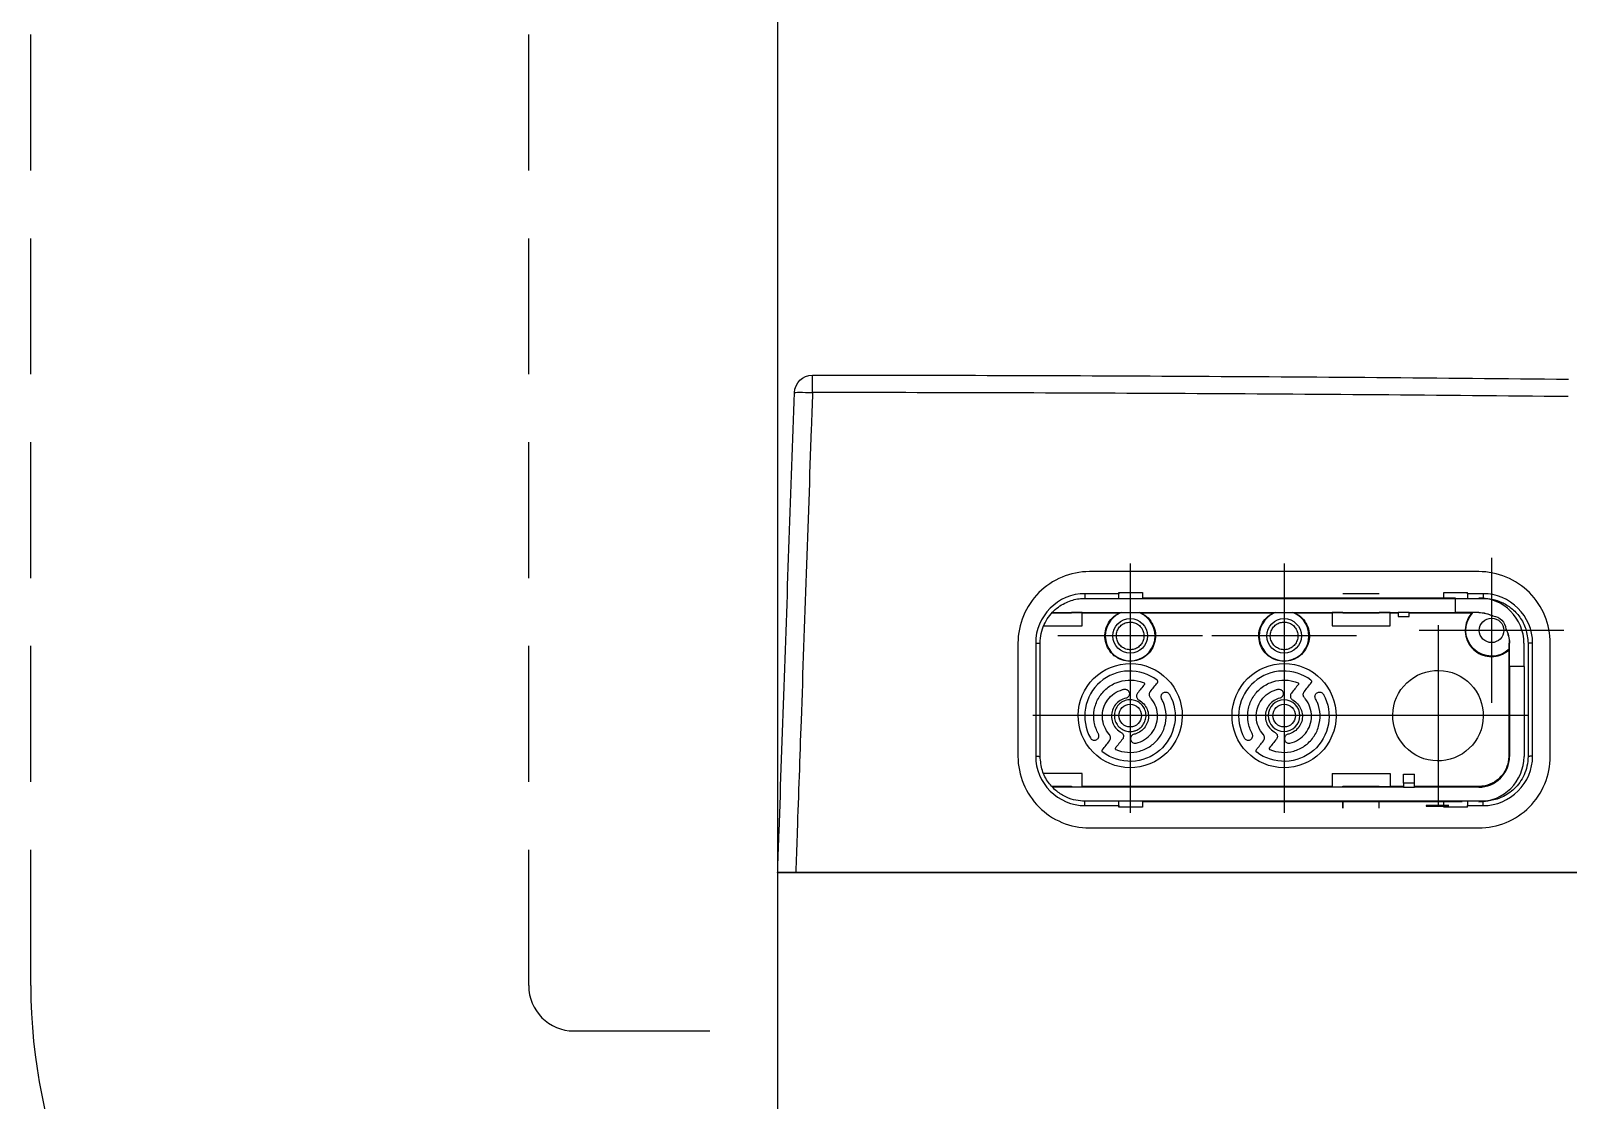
# Model space of a CAD drawing. Extents: x -37 to 6627, y -242 to 2286.
# Drawn here: x 77.1 to 246.9, y 286.7 to 404.7 of the extents above; entities that cross this region are included whole.
import ezdxf

# ---------------------------------------------------------------- set-up
doc = ezdxf.new("R2010")
doc.units = 0
doc.header["$LTSCALE"] = 20
doc.header["$MEASUREMENT"] = 0
doc.linetypes.add('HIDDEN', pattern=[0.375, 0.25, -0.125])
doc.layers.get('0').update_dxf_attribs({"linetype": 'CONTINUOUS'})
for name, color, linetype in [('1', 1, 'CONTINUOUS'), ('3', 3, 'CONTINUOUS'), ('6', 6, 'CONTINUOUS')]:
    doc.layers.add(name, color=color, linetype=linetype)

msp = doc.modelspace()

# ---------------------------------------------------------------- linework, layer by layer
at = {"color": 2, "ltscale": 10}
msp.add_line((159.62138, 351.80157), (159.62138, 112.11709), dxfattribs=at)
at = {"layer": '1', "color": 7, "linetype": 'Continuous'}
for p, q in [((238.47479, 346.52821), (238.47479, 330.52821)), ((198.56056, 345.91685), (198.56056, 329.91685)), ((198.56056, 345.91406), (198.56056, 329.91406)), ((215.56058, 345.91686), (215.56058, 329.91686)), ((215.56058, 345.91407), (215.56058, 329.91407)), ((197.31057, 342.064), (197.31057, 342.714)), ((197.31057, 342.064), (199.91058, 342.064)), ((199.91068, 342.11352), (234.47479, 342.11352)), ((226.06058, 342.57085), (222.06058, 342.57085)), ((222.06058, 342.57085), (222.06058, 342.57085)), ((233.21057, 342.064), (233.21057, 342.714)), ((233.21057, 342.064), (233.21057, 342.064)), ((233.21057, 342.064), (235.81057, 342.064)), ((234.47479, 340.514), (234.47479, 342.06399)), ((190.00712, 340.514), (228.16058, 340.514)), ((193.26058, 340.49218), (192.06058, 340.49218)), ((192.06058, 340.49218), (192.06058, 340.42457)), ((193.26058, 340.43767), (193.26058, 340.49218)), ((197.58041, 340.48346), (199.54071, 340.48346)), ((198.56058, 339.86408), (198.56058, 318.36408)), ((214.5804, 340.48346), (216.54076, 340.48346)), ((215.56058, 339.86408), (215.56058, 318.36408)), ((220.86058, 340.49218), (220.86058, 340.43767)), ((222.06058, 340.49218), (220.86058, 340.49218)), ((222.06057, 340.42457), (222.06058, 340.49218)), ((226.06058, 340.49218), (226.06058, 340.42457)), ((227.26058, 340.49218), (226.06058, 340.49218)), ((227.26058, 340.43767), (227.26058, 340.49218)), ((228.16058, 340.514), (228.16058, 340.064)), ((229.36058, 340.514), (228.16058, 340.514)), ((228.16058, 340.064), (229.36058, 340.064)), ((229.36058, 340.514), (234.47479, 340.514)), ((229.36058, 340.064), (229.36058, 340.514)), ((234.47479, 340.50091), (234.47479, 340.514)), ((237.06057, 340.50091), (234.47479, 340.50091)), ((237.06057, 340.48782), (236.40538, 340.48782)), ((237.06057, 340.50091), (237.06057, 340.48782)), ((246.47479, 338.52821), (230.47479, 338.52821)), ((232.56058, 339.11408), (232.56058, 319.11408)), ((206.56056, 337.91685), (190.56056, 337.91685)), ((206.56056, 337.91406), (190.56056, 337.91406)), ((223.56058, 337.91686), (207.56058, 337.91686)), ((223.56058, 337.91407), (207.56058, 337.91407)), ((240.43439, 336.45881), (240.43439, 337.114)), ((240.44748, 337.114), (240.43439, 337.114)), ((240.44748, 334.52821), (240.44748, 337.114)), ((242.047, 337.114), (242.047, 334.52821)), ((240.46057, 334.52821), (240.44748, 334.52821)), ((240.46057, 334.52821), (240.46057, 324.614)), ((242.06009, 334.52821), (240.46057, 334.52821)), ((242.06009, 334.52821), (242.06009, 324.614)), ((209.31058, 329.11408), (187.81058, 329.11408)), ((226.31058, 329.11408), (204.81058, 329.11408)), ((242.56058, 329.11408), (222.56058, 329.11408)), ((240.46057, 324.614), (240.37941, 324.614)), ((228.76058, 321.214), (190.00855, 321.214)), ((192.06058, 321.3107), (192.06058, 321.23582)), ((192.06058, 321.23582), (193.26058, 321.23582)), ((193.26058, 321.23582), (193.26058, 321.29616)), ((220.86057, 321.29616), (220.86058, 321.23582)), ((220.86058, 321.23582), (222.06058, 321.23582)), ((222.06058, 321.23582), (222.06057, 321.3107)), ((226.06058, 321.23582), (226.06058, 321.3107)), ((227.26058, 321.23582), (226.06058, 321.23582)), ((227.26057, 321.29616), (227.26058, 321.23582)), ((228.76058, 322.664), (229.96058, 322.664)), ((228.76058, 321.664), (228.76058, 322.664)), ((229.96058, 321.664), (228.76058, 321.664)), ((228.76058, 321.664), (228.76058, 321.214)), ((228.76058, 321.214), (229.96058, 321.214)), ((229.96058, 321.664), (229.96058, 322.664)), ((229.96058, 321.214), (229.96058, 321.664)), ((237.06057, 321.214), (229.96058, 321.214)), ((237.06057, 321.214), (237.06057, 321.29616)), ((197.31057, 319.014), (197.31057, 319.664)), ((199.91057, 319.664), (197.31057, 319.664)), ((235.21369, 319.61448), (199.91136, 319.61448)), ((222.06058, 318.91396), (222.06058, 319.61448)), ((226.06058, 318.91396), (226.06058, 319.61448)), ((233.21057, 319.664), (233.21057, 319.664)), ((233.21057, 319.014), (233.21057, 319.664)), ((235.81057, 319.664), (233.21057, 319.664)), ((231.26057, 319.19797), (231.26057, 319.114)), ((233.76057, 319.19797), (231.26057, 319.19797)), ((231.26057, 319.114), (231.26057, 319.114)), ((231.26057, 319.114), (233.76057, 319.114))]:
    msp.add_line(p, q, dxfattribs=at)
for centre, radius in [((198.56056, 337.91406), 1.90964), ((215.56058, 337.91407), 1.90962), ((238.47479, 338.52821), 1.35), ((198.56058, 329.11408), 1.25), ((215.56058, 329.11408), 1.25)]:
    msp.add_circle(centre, radius, dxfattribs=at)
at = {"layer": '1', "color": 7, "linetype": 'Continuous', "extrusion": (-3.7494e-33, 6.12323e-17, -1)}
msp.add_circle((-215.56058, 329.11408), 1.75, dxfattribs=at)
for centre, radius, start, end in [((-163.47032, 364.71342), 2, 2, 90.0262073), ((-237.06057, 337.114), 3.38691, 90, 117.3675017), ((-238.47479, 338.52821), 1.6, 95.1181517, 174.8818483), ((-237.06057, 337.114), 3.38691, 152.6324983, 180.0000243)]:
    msp.add_arc(centre, radius, start, end, dxfattribs=at)
at = {"layer": '1', "color": 7, "linetype": 'Continuous'}
for centre, radius, start, end in [((237.06057, 337.114), 4.98643, 359.9999757, 90), ((198.56056, 337.91406), 2.75, 110.8804645, 69.1195355), ((215.56058, 337.91407), 2.75, 110.881096, 69.118904), ((237.06057, 324.614), 3.4, 270, 359.9999757), ((237.06057, 324.614), 4.99952, 270, 359.9999757)]:
    msp.add_arc(centre, radius, start, end, dxfattribs=at)
at = {"layer": '1', "color": 7, "linetype": 'Continuous', "extrusion": (0, 0, -1)}
for centre, radius, start, end in [((-238.47479, 338.52821), 2.85, 226.5610803, 43.4389273), ((-237.06057, 337.114), 3.37382, 90, 116.8342967), ((-237.06057, 337.114), 3.37382, 153.1657033, 180.0000243)]:
    msp.add_arc(centre, radius, start, end, dxfattribs=at)
for major_axis, ratio, start_param, end_param in [((0.00091, 2), 0.000015973, 4.747295562, 6.283185308), ((-1.99878, 0.0698), 0.034878263, 0, 1.569578351)]:
    msp.add_ellipse((163.47032, 364.71342), major_axis=major_axis, ratio=ratio, start_param=start_param, end_param=end_param, dxfattribs=at)
at = {"layer": '1', "color": 7, "linetype": 'Continuous'}
for points, knots in [([(163.47123, 366.71342), (177.19594, 366.70715), (190.92068, 366.66731), (218.75293, 366.51848), (232.86052, 366.40758), (246.9677, 366.26123)], [0, 0, 0, 0, 0.493115522, 0.493115522, 1, 1, 1, 1]), ([(159.62138, 311.80157), (159.6274, 311.97405), (159.63342, 312.14653), (159.68595, 313.65073), (159.73245, 314.98244), (159.96498, 321.64099), (160.15099, 326.96783), (160.71519, 343.12419), (161.09336, 353.95371), (161.47154, 364.78322)], [0, 0, 0, 0, 0.009766583, 0.009766583, 0.085172513, 0.085172513, 0.386796232, 0.386796232, 1, 1, 1, 1]), ([(163.47032, 364.78322), (163.42381, 363.45151), (163.37731, 362.1198), (163.14479, 355.46125), (162.95877, 350.13441), (162.58366, 339.39281), (162.39458, 333.97805), (162.06305, 324.48436), (161.92061, 320.40544), (161.73152, 314.99068), (161.68488, 313.65485), (161.6322, 312.14653), (161.62618, 311.97405), (161.62016, 311.80157)], [0, 0, 0, 0, 0.075405933, 0.075405933, 0.377029651, 0.377029651, 0.683631534, 0.683631534, 0.914594199, 0.914594199, 0.990233417, 0.990233417, 1, 1, 1, 1]), ([(246.94695, 364.33114), (232.84312, 364.47745), (218.73888, 364.58832), (190.91325, 364.73712), (177.19177, 364.77695), (163.47032, 364.78322)], [0, 0, 0, 0, 0.506884478, 0.506884478, 1, 1, 1, 1]), ([(194.06056, 345.014), (191.97285, 345.014), (189.93131, 344.15718), (187.01915, 341.24473), (186.16056, 339.19914), (186.16056, 337.114)], [0, 0, 0, 0, 0.5, 0.5, 1, 1, 1, 1]), ([(244.96057, 337.114), (244.96057, 339.16936), (244.10721, 341.23741), (241.19423, 344.15485), (239.15055, 345.014), (237.06057, 345.014)], [0, 0, 0, 0, 0.5, 0.5, 1, 1, 1, 1]), ([(188.61056, 337.114), (188.63419, 337.4748), (188.68016, 338.17699), (189.02128, 339.15332), (189.50203, 339.99756), (190.10192, 340.69351), (190.77679, 341.23269), (191.48552, 341.62668), (192.19736, 341.88659), (192.88928, 342.0373), (193.3424, 342.05532), (193.56056, 342.064)], [0, 0, 0, 0, 0.139237405, 0.270982354, 0.395540133, 0.513113188, 0.623799534, 0.727743734, 0.825048429, 0.915765479, 1, 1, 1, 1]), ([(237.56058, 342.064), (237.89337, 342.04369), (238.59755, 342.00072), (239.66298, 341.63763), (240.72546, 340.99592), (241.65699, 340.00149), (242.35941, 338.67261), (242.45881, 337.64767), (242.51057, 337.114)], [0, 0, 0, 0, 0.128593012, 0.27210264, 0.43068281, 0.604574324, 0.794108974, 1, 1, 1, 1]), ([(192.06058, 340.42457), (191.39391, 340.42457), (190.72724, 340.42457), (190.02239, 340.42457), (189.9842, 340.42457), (189.94602, 340.42457)], [0, 0, 0, 0, 0.94582235, 0.94582235, 1, 1, 1, 1]), ([(199.76382, 340.43767), (200.04638, 340.30299), (200.30956, 340.11768), (200.75358, 339.67654), (200.94055, 339.41463), (201.21358, 338.8514), (201.30336, 338.54229), (201.37459, 337.92022), (201.35696, 337.59867), (201.21812, 336.98791), (201.09498, 336.69027), (200.76164, 336.15992), (200.54688, 335.91987), (200.0568, 335.52993), (199.77475, 335.3746), (199.18344, 335.169), (198.86602, 335.11582), (198.24024, 335.1175), (197.92324, 335.17233), (197.33341, 335.38088), (197.05244, 335.53747), (196.56479, 335.92939), (196.35141, 336.17015), (196.0208, 336.70148), (195.89905, 336.9994), (195.76286, 337.61046), (195.74659, 337.93204), (195.82044, 338.55396), (195.91161, 338.86289), (196.18733, 339.42535), (196.37567, 339.68665), (196.81889, 340.12286), (197.07866, 340.30485), (197.3573, 340.43767)], [0, 0, 0, 0, 0.06253739, 0.06253739, 0.125072909, 0.125072909, 0.187636095, 0.187636095, 0.250229708, 0.250229708, 0.312833039, 0.312833039, 0.37542109, 0.37542109, 0.437975561, 0.437975561, 0.500492901, 0.500492901, 0.562985841, 0.562985841, 0.625477784, 0.625477784, 0.687992545, 0.687992545, 0.750543952, 0.750543952, 0.813129804, 0.813129804, 0.875732802, 0.875732802, 0.938328103, 0.938328103, 1, 1, 1, 1]), ([(199.54071, 340.48346), (199.54387, 340.48287), (199.54702, 340.48229), (199.62904, 340.46703), (199.69891, 340.45235), (199.76382, 340.43767)], [0, 0, 0, 0, 0.038140155, 0.038140155, 1, 1, 1, 1]), ([(216.76386, 340.43767), (217.04642, 340.30299), (217.30959, 340.11767), (217.75361, 339.67653), (217.94058, 339.41462), (218.21361, 338.85139), (218.30338, 338.54228), (218.3746, 337.9202), (218.35698, 337.59866), (218.21813, 336.98789), (218.09498, 336.69025), (217.76165, 336.15991), (217.54688, 335.91987), (217.05679, 335.52993), (216.77475, 335.3746), (216.18343, 335.169), (215.86602, 335.11583), (215.24024, 335.11751), (214.92324, 335.17235), (214.3334, 335.3809), (214.05244, 335.53749), (213.56479, 335.92942), (213.35142, 336.17018), (213.0208, 336.70151), (212.89906, 336.99943), (212.76288, 337.6105), (212.74661, 337.93207), (212.82047, 338.554), (212.91163, 338.86292), (213.18736, 339.42538), (213.37571, 339.68669), (213.81892, 340.12287), (214.07867, 340.30486), (214.3573, 340.43767)], [0, 0, 0, 0, 0.06253918, 0.06253918, 0.125076488, 0.125076488, 0.187641464, 0.187641464, 0.250236868, 0.250236868, 0.312841989, 0.312841989, 0.375431829, 0.375431829, 0.437988089, 0.437988089, 0.500507216, 0.500507216, 0.563001943, 0.563001943, 0.625495673, 0.625495673, 0.688012223, 0.688012223, 0.75056542, 0.75056542, 0.813153063, 0.813153063, 0.875757852, 0.875757852, 0.938354942, 0.938354942, 1, 1, 1, 1]), ([(216.54076, 340.48346), (216.54392, 340.48287), (216.54706, 340.48229), (216.62908, 340.46703), (216.69895, 340.45235), (216.76386, 340.43767)], [0, 0, 0, 0, 0.038140109, 0.038140109, 1, 1, 1, 1]), ([(226.06058, 340.42457), (225.39391, 340.42457), (224.72724, 340.42457), (223.39391, 340.42457), (222.72724, 340.42457), (222.06057, 340.42457)], [0, 0, 0, 0, 0.500000019, 0.500000019, 1, 1, 1, 1]), ([(236.29193, 340.43767), (236.22933, 340.36614), (236.17019, 340.29145), (235.92615, 339.95003), (235.78039, 339.64974), (235.59889, 339.0263), (235.56072, 338.69453), (235.5959, 338.0459), (235.66976, 337.72009), (235.91783, 337.11958), (236.09545, 336.83659), (236.5284, 336.35217), (236.78967, 336.14402), (237.35844, 335.8304), (237.67375, 335.72055), (238.31399, 335.61293), (238.64774, 335.61363), (239.2873, 335.72388), (239.60193, 335.83492), (239.88541, 335.99269), (240.0626, 336.0913), (240.23028, 336.20923), (240.38299, 336.34261)], [0, 0, 0, 0, 0.032622823, 0.032622823, 0.144844859, 0.144844859, 0.257131764, 0.257131764, 0.369456905, 0.369456905, 0.481776841, 0.481776841, 0.594050376, 0.594050376, 0.706256686, 0.706256686, 0.818404459, 0.818404459, 0.930528022, 0.930528022, 0.930528022, 1, 1, 1, 1]), ([(236.29193, 340.43767), (236.30887, 340.44536), (236.326, 340.45304), (236.36373, 340.46976), (236.38439, 340.47879), (236.40538, 340.48782)], [0, 0, 0, 0, 0.45986972, 0.45986972, 1, 1, 1, 1]), ([(198.24451, 336.42475), (198.41199, 336.38934), (198.5873, 336.38236), (198.92569, 336.4262), (199.09343, 336.47761), (199.39825, 336.63091), (199.53952, 336.73491), (199.7765, 336.98044), (199.87544, 337.12536), (200.01787, 337.43557), (200.0633, 337.60515), (200.09503, 337.94517), (200.08175, 338.1203), (199.99907, 338.45175), (199.92852, 338.61264), (199.7407, 338.89801), (199.62086, 339.02644), (199.34918, 339.23346), (199.19362, 339.31494), (198.86886, 339.42029), (198.69518, 339.44566), (198.35399, 339.4376), (198.18177, 339.40409), (197.86254, 339.28364), (197.71112, 339.19505), (197.44969, 338.97579), (197.33609, 338.84207), (197.16188, 338.54857), (197.09889, 338.38473), (197.03161, 338.04997), (197.02641, 337.87444), (197.07379, 337.53616), (197.12703, 337.36875), (197.28379, 337.06521), (197.38948, 336.92488), (197.6379, 336.69043), (197.78406, 336.59304), (198.03771, 336.48008), (198.1405, 336.44674), (198.24451, 336.42475)], [0, 0, 0, 0, 0.053656918, 0.053656918, 0.107313531, 0.107313531, 0.160976402, 0.160976402, 0.214664771, 0.214664771, 0.268385695, 0.268385695, 0.32213198, 0.32213198, 0.375885304, 0.375885304, 0.429624236, 0.429624236, 0.483333653, 0.483333653, 0.537011395, 0.537011395, 0.590669193, 0.590669193, 0.644327495, 0.644327495, 0.698006509, 0.698006509, 0.751717381, 0.751717381, 0.805457319, 0.805457319, 0.859210791, 0.859210791, 0.912956305, 0.912956305, 0.966675848, 0.966675848, 1, 1, 1, 1]), ([(215.24453, 336.42477), (215.41201, 336.38937), (215.58732, 336.38239), (215.9257, 336.42622), (216.09344, 336.47764), (216.39826, 336.63093), (216.53953, 336.73493), (216.7765, 336.98046), (216.87544, 337.12538), (217.01788, 337.43559), (217.06331, 337.60517), (217.09504, 337.94518), (217.08176, 338.12031), (216.99907, 338.45176), (216.92852, 338.61264), (216.74071, 338.89801), (216.62087, 339.02645), (216.34919, 339.23346), (216.19364, 339.31493), (215.86887, 339.42029), (215.6952, 339.44566), (215.35401, 339.4376), (215.18179, 339.40409), (214.86256, 339.28364), (214.71115, 339.19505), (214.44972, 338.97579), (214.33612, 338.84207), (214.16191, 338.54858), (214.09893, 338.38474), (214.03164, 338.04998), (214.02645, 337.87445), (214.07382, 337.53617), (214.12706, 337.36877), (214.28382, 337.06523), (214.38951, 336.9249), (214.63793, 336.69045), (214.78408, 336.59307), (215.03773, 336.48011), (215.14052, 336.44676), (215.24453, 336.42477)], [0, 0, 0, 0, 0.053656918, 0.053656918, 0.107313531, 0.107313531, 0.160976402, 0.160976402, 0.214664771, 0.214664771, 0.268385695, 0.268385695, 0.32213198, 0.32213198, 0.375885304, 0.375885304, 0.429624236, 0.429624236, 0.483333653, 0.483333653, 0.537011395, 0.537011395, 0.590669193, 0.590669193, 0.644327495, 0.644327495, 0.698006509, 0.698006509, 0.751717381, 0.751717381, 0.80545732, 0.80545732, 0.859210791, 0.859210791, 0.912956305, 0.912956305, 0.966675848, 0.966675848, 1, 1, 1, 1]), ([(240.43439, 336.45881), (240.42326, 336.43293), (240.41212, 336.40753), (240.39499, 336.36912), (240.38899, 336.35581), (240.38299, 336.34261)], [0, 0, 0, 0, 0.649960244, 0.649960244, 1, 1, 1, 1]), ([(199.16611, 334.83211), (197.65461, 334.99217), (196.11086, 334.52822), (193.77768, 332.64081), (193.00144, 331.21339), (192.68423, 328.23106), (193.13331, 326.68278), (195.04049, 324.32081), (196.46001, 323.55491), (199.44605, 323.23763), (201.00519, 323.69786), (203.33912, 325.58177), (204.11695, 326.9955), (204.43913, 330.01087), (203.97821, 331.55666), (202.0924, 333.89352), (200.67762, 334.67204), (199.16611, 334.83211)], [0, 0, 0, 0, 0.125, 0.125, 0.25, 0.25, 0.375, 0.375, 0.5, 0.5, 0.625, 0.625, 0.75, 0.75, 0.875, 0.875, 1, 1, 1, 1]), ([(216.16611, 334.83211), (214.65461, 334.99217), (213.11086, 334.52822), (210.77768, 332.64081), (210.00144, 331.21339), (209.68423, 328.23106), (210.13331, 326.68278), (212.04049, 324.32081), (213.46001, 323.55491), (216.44605, 323.23763), (218.00519, 323.69786), (220.33912, 325.58177), (221.11695, 326.9955), (221.43913, 330.01087), (220.97821, 331.55666), (219.0924, 333.89352), (217.67762, 334.67204), (216.16611, 334.83211)], [0, 0, 0, 0, 0.125, 0.125, 0.25, 0.25, 0.375, 0.375, 0.5, 0.5, 0.625, 0.625, 0.75, 0.75, 0.875, 0.875, 1, 1, 1, 1]), ([(201.53181, 333.03659), (200.61879, 333.7221), (199.4991, 334.07568), (197.21686, 334.00024), (196.12172, 333.57219), (194.39597, 332.07891), (193.81482, 331.05396), (193.41746, 328.80981), (193.6101, 327.6512), (194.16155, 326.65162)], [0, 0, 0, 0, 0.25, 0.25, 0.5, 0.5, 0.75, 0.75, 1, 1, 1, 1]), ([(195.03645, 327.1315), (194.82049, 327.52295), (194.66896, 327.95699), (194.52036, 328.8387), (194.52109, 329.29852), (194.6732, 330.17883), (194.82616, 330.6116), (195.26083, 331.39019), (195.54803, 331.74704), (196.21524, 332.3371), (196.60419, 332.57869), (197.42936, 332.91524), (197.87689, 333.01491), (198.76867, 333.06027), (199.22516, 333.00649), (199.65408, 332.88055), (199.80672, 332.83573), (199.95696, 332.78176), (200.1032, 332.71914)], [0, 0, 0, 0, 0.13627421, 0.13627421, 0.272561049, 0.272561049, 0.408595915, 0.408595915, 0.544350244, 0.544350244, 0.68004148, 0.68004148, 0.815912397, 0.815912397, 0.952126245, 0.952126245, 0.952126245, 1, 1, 1, 1]), ([(201.56788, 332.74645), (201.58213, 332.76426), (201.59349, 332.78477), (201.60858, 332.82781), (201.61251, 332.85092), (201.61252, 332.89655), (201.60859, 332.91968), (201.5935, 332.96282), (201.58212, 332.98341), (201.55738, 333.01445), (201.54518, 333.0264), (201.53181, 333.03659)], [0, 0, 0, 0, 0.21112381, 0.21112381, 0.422232954, 0.422232954, 0.633523389, 0.633523389, 0.845335611, 0.845335611, 1, 1, 1, 1]), ([(218.53181, 333.03659), (217.61879, 333.7221), (216.4991, 334.07568), (214.21686, 334.00024), (213.12172, 333.57219), (211.39597, 332.07891), (210.81482, 331.05396), (210.41746, 328.80981), (210.6101, 327.6512), (211.16155, 326.65162)], [0, 0, 0, 0, 0.25, 0.25, 0.5, 0.5, 0.75, 0.75, 1, 1, 1, 1]), ([(212.03645, 327.1315), (211.82049, 327.52295), (211.66896, 327.95699), (211.52036, 328.8387), (211.52109, 329.29852), (211.6732, 330.17883), (211.82616, 330.6116), (212.26083, 331.39019), (212.54803, 331.74704), (213.21524, 332.3371), (213.60419, 332.57869), (214.42936, 332.91524), (214.87689, 333.01491), (215.76867, 333.06027), (216.22516, 333.00649), (216.65408, 332.88055), (216.80672, 332.83573), (216.95696, 332.78176), (217.1032, 332.71914)], [0, 0, 0, 0, 0.13627421, 0.13627421, 0.272561049, 0.272561049, 0.408595915, 0.408595915, 0.544350244, 0.544350244, 0.68004148, 0.68004148, 0.815912397, 0.815912397, 0.952126245, 0.952126245, 0.952126245, 1, 1, 1, 1]), ([(218.56788, 332.74645), (218.58213, 332.76426), (218.59349, 332.78477), (218.60858, 332.82781), (218.61251, 332.85092), (218.61252, 332.89655), (218.60859, 332.91968), (218.5935, 332.96282), (218.58212, 332.98341), (218.55738, 333.01445), (218.54518, 333.0264), (218.53181, 333.03659)], [0, 0, 0, 0, 0.21112381, 0.21112381, 0.422232954, 0.422232954, 0.633523389, 0.633523389, 0.845335611, 0.845335611, 1, 1, 1, 1]), ([(231.01238, 324.35981), (232.26905, 323.95058), (233.66607, 324.06623), (235.99189, 325.25028), (236.9101, 326.32441), (237.71854, 328.80409), (237.61612, 330.20202), (236.42052, 332.55544), (235.35166, 333.46313), (232.86927, 334.27248), (231.45984, 334.16278), (229.13401, 332.98185), (228.21692, 331.91968), (227.39826, 329.41271), (227.51127, 328.01474), (228.69311, 325.68673), (229.7557, 324.76905), (231.01238, 324.35981)], [0, 0, 0, 0, 0.125, 0.125, 0.25, 0.25, 0.375, 0.375, 0.5, 0.5, 0.625, 0.625, 0.75, 0.75, 0.875, 0.875, 1, 1, 1, 1]), ([(196.25541, 327.0408), (196.02928, 327.29652), (195.84414, 327.59476), (195.58655, 328.22702), (195.51064, 328.56981), (195.4774, 329.25106), (195.51948, 329.59894), (195.71379, 330.25113), (195.86853, 330.5645), (196.26726, 331.11427), (196.51672, 331.35826), (197.07458, 331.74488), (197.39076, 331.89266), (197.76692, 331.99651), (197.81625, 332.00881), (197.86584, 332.01986)], [0, 0, 0, 0, 0.163160024, 0.163160024, 0.326342566, 0.326342566, 0.489206654, 0.489206654, 0.651643175, 0.651643175, 0.813829188, 0.813829188, 0.976051939, 0.976051939, 1, 1, 1, 1]), ([(202.9105, 331.45041), (203.46193, 330.45087), (203.65497, 329.29111), (203.25607, 327.04486), (202.67383, 326.02048), (200.94955, 324.52988), (199.84959, 324.101), (197.57382, 324.02702), (196.45334, 324.37987), (195.54024, 325.06544)], [0, 0, 0, 0, 0.25, 0.25, 0.5, 0.5, 0.75, 0.75, 1, 1, 1, 1]), ([(197.86584, 332.01986), (197.92045, 332.03202), (197.97791, 332.03486), (198.08902, 332.02169), (198.14419, 332.00543), (198.24483, 331.95625), (198.29164, 331.9226), (198.37047, 331.84278), (198.40353, 331.79549), (198.45144, 331.69409), (198.46693, 331.63857), (198.47845, 331.52721), (198.47465, 331.46984), (198.44862, 331.36125), (198.42605, 331.30853), (198.36562, 331.21493), (198.32693, 331.17275), (198.23899, 331.10449), (198.18854, 331.07747), (198.11935, 331.05426), (198.10262, 331.04959), (198.08572, 331.04583)], [0, 0, 0, 0, 0.107528623, 0.107528623, 0.215047295, 0.215047295, 0.322827996, 0.322827996, 0.430693216, 0.430693216, 0.538444528, 0.538444528, 0.645934958, 0.645934958, 0.753133926, 0.753133926, 0.860140054, 0.860140054, 0.967129722, 0.967129722, 1, 1, 1, 1]), ([(199.3641, 331.59251), (199.32931, 331.54903), (199.30157, 331.49895), (199.26472, 331.39387), (199.25512, 331.33743), (199.25511, 331.22603), (199.26472, 331.16955), (199.30155, 331.06423), (199.32934, 331.01397), (199.39906, 330.92649), (199.44201, 330.88811), (199.49799, 330.85293), (199.50671, 330.84781), (199.51558, 330.84296)], [0, 0, 0, 0, 0.192717417, 0.192717417, 0.385426453, 0.385426453, 0.578287704, 0.578287704, 0.771628268, 0.771628268, 0.965493147, 0.965493147, 1, 1, 1, 1]), ([(200.1032, 332.71914), (200.11351, 332.71473), (200.1232, 332.70847), (200.13975, 332.69331), (200.14683, 332.6842), (200.15741, 332.66442), (200.16106, 332.65349), (200.16448, 332.63136), (200.1643, 332.61986), (200.16019, 332.5979), (200.15622, 332.58714), (200.14813, 332.57312), (200.14528, 332.56895), (200.14215, 332.56503)], [0, 0, 0, 0, 0.18404753, 0.18404753, 0.368119792, 0.368119792, 0.551978443, 0.551978443, 0.735499871, 0.735499871, 0.918518688, 0.918518688, 1, 1, 1, 1]), ([(200.81664, 331.06124), (200.77485, 331.10849), (200.74064, 331.1636), (200.69304, 331.28043), (200.67902, 331.34378), (200.67288, 331.46966), (200.68066, 331.53394), (200.71656, 331.65444), (200.74516, 331.71234), (200.7872, 331.7703), (200.79254, 331.77731), (200.79804, 331.78419)], [0, 0, 0, 0, 0.242040818, 0.242040818, 0.484120253, 0.484120253, 0.725713409, 0.725713409, 0.966674353, 0.966674353, 1, 1, 1, 1]), ([(202.0356, 330.97053), (202.00861, 331.01946), (201.98966, 331.07372), (201.97109, 331.18394), (201.97118, 331.24142), (201.9902, 331.35146), (202.00932, 331.40556), (202.06367, 331.50288), (202.09957, 331.54749), (202.18298, 331.62125), (202.2316, 331.65144), (202.33475, 331.69351), (202.39069, 331.70596), (202.50217, 331.71162), (202.55922, 331.70481), (202.66675, 331.67333), (202.71861, 331.64789), (202.80981, 331.58243), (202.85028, 331.54131), (202.89258, 331.48089), (202.90197, 331.46587), (202.9105, 331.45041)], [0, 0, 0, 0, 0.107430692, 0.107430692, 0.214870034, 0.214870034, 0.322111666, 0.322111666, 0.429131396, 0.429131396, 0.53610097, 0.53610097, 0.643212469, 0.643212469, 0.750603189, 0.750603189, 0.858580132, 0.858580132, 0.966469672, 0.966469672, 1, 1, 1, 1]), ([(213.25541, 327.0408), (213.02928, 327.29652), (212.84414, 327.59476), (212.58655, 328.22702), (212.51064, 328.56981), (212.4774, 329.25106), (212.51948, 329.59894), (212.71379, 330.25113), (212.86853, 330.5645), (213.26726, 331.11427), (213.51672, 331.35826), (214.07458, 331.74488), (214.39076, 331.89266), (214.76692, 331.99651), (214.81625, 332.00881), (214.86584, 332.01986)], [0, 0, 0, 0, 0.163160024, 0.163160024, 0.326342566, 0.326342566, 0.489206654, 0.489206654, 0.651643175, 0.651643175, 0.813829188, 0.813829188, 0.976051939, 0.976051939, 1, 1, 1, 1]), ([(219.9105, 331.45041), (220.46193, 330.45087), (220.65497, 329.29111), (220.25607, 327.04486), (219.67383, 326.02048), (217.94955, 324.52988), (216.84959, 324.101), (214.57382, 324.02702), (213.45334, 324.37987), (212.54024, 325.06544)], [0, 0, 0, 0, 0.25, 0.25, 0.5, 0.5, 0.75, 0.75, 1, 1, 1, 1]), ([(214.86584, 332.01986), (214.92045, 332.03202), (214.97791, 332.03486), (215.08902, 332.02169), (215.14419, 332.00543), (215.24483, 331.95625), (215.29164, 331.9226), (215.37047, 331.84278), (215.40353, 331.79549), (215.45144, 331.69409), (215.46693, 331.63857), (215.47845, 331.52721), (215.47465, 331.46984), (215.44862, 331.36125), (215.42605, 331.30853), (215.36562, 331.21493), (215.32693, 331.17275), (215.23899, 331.10449), (215.18854, 331.07747), (215.11935, 331.05426), (215.10262, 331.04959), (215.08572, 331.04583)], [0, 0, 0, 0, 0.107528623, 0.107528623, 0.215047295, 0.215047295, 0.322827996, 0.322827996, 0.430693216, 0.430693216, 0.538444528, 0.538444528, 0.645934958, 0.645934958, 0.753133926, 0.753133926, 0.860140054, 0.860140054, 0.967129722, 0.967129722, 1, 1, 1, 1]), ([(216.3641, 331.59251), (216.32931, 331.54903), (216.30157, 331.49895), (216.26472, 331.39387), (216.25512, 331.33743), (216.25511, 331.22603), (216.26472, 331.16955), (216.30155, 331.06423), (216.32934, 331.01397), (216.39906, 330.92649), (216.44201, 330.88811), (216.49799, 330.85293), (216.50671, 330.84781), (216.51558, 330.84296)], [0, 0, 0, 0, 0.192717417, 0.192717417, 0.385426453, 0.385426453, 0.578287704, 0.578287704, 0.771628268, 0.771628268, 0.965493147, 0.965493147, 1, 1, 1, 1]), ([(217.1032, 332.71914), (217.11351, 332.71473), (217.1232, 332.70847), (217.13975, 332.69331), (217.14683, 332.6842), (217.15741, 332.66442), (217.16106, 332.65349), (217.16448, 332.63136), (217.1643, 332.61986), (217.16019, 332.5979), (217.15622, 332.58714), (217.14813, 332.57312), (217.14528, 332.56895), (217.14215, 332.56503)], [0, 0, 0, 0, 0.18404753, 0.18404753, 0.368119792, 0.368119792, 0.551978443, 0.551978443, 0.735499871, 0.735499871, 0.918518688, 0.918518688, 1, 1, 1, 1]), ([(217.81664, 331.06124), (217.77485, 331.10849), (217.74064, 331.1636), (217.69304, 331.28043), (217.67902, 331.34378), (217.67288, 331.46966), (217.68066, 331.53394), (217.71656, 331.65444), (217.74516, 331.71234), (217.7872, 331.7703), (217.79254, 331.77731), (217.79804, 331.78419)], [0, 0, 0, 0, 0.242040818, 0.242040818, 0.484120253, 0.484120253, 0.725713409, 0.725713409, 0.966674353, 0.966674353, 1, 1, 1, 1]), ([(219.0356, 330.97053), (219.00861, 331.01946), (218.98966, 331.07372), (218.97109, 331.18394), (218.97118, 331.24142), (218.9902, 331.35146), (219.00932, 331.40556), (219.06367, 331.50288), (219.09957, 331.54749), (219.18298, 331.62125), (219.2316, 331.65144), (219.33475, 331.69351), (219.39069, 331.70596), (219.50217, 331.71162), (219.55922, 331.70481), (219.66675, 331.67333), (219.71861, 331.64789), (219.80981, 331.58243), (219.85028, 331.54131), (219.89258, 331.48089), (219.90197, 331.46587), (219.9105, 331.45041)], [0, 0, 0, 0, 0.107430692, 0.107430692, 0.214870034, 0.214870034, 0.322111666, 0.322111666, 0.429131396, 0.429131396, 0.53610097, 0.53610097, 0.643212469, 0.643212469, 0.750603189, 0.750603189, 0.858580132, 0.858580132, 0.966469672, 0.966469672, 1, 1, 1, 1]), ([(198.08572, 331.04583), (197.86278, 330.99617), (197.64532, 330.90742), (197.25738, 330.66622), (197.08155, 330.51046), (196.7957, 330.15456), (196.68159, 329.94963), (196.52991, 329.5196), (196.4901, 329.28861), (196.48913, 328.83248), (196.52793, 328.60106), (196.67793, 328.1694), (196.79124, 327.96326), (197.07608, 327.6044), (197.25167, 327.44692), (197.48185, 327.30145), (197.51884, 327.27966), (197.55647, 327.25907)], [0, 0, 0, 0, 0.139140095, 0.139140095, 0.278293562, 0.278293562, 0.417246178, 0.417246178, 0.556108275, 0.556108275, 0.695130278, 0.695130278, 0.834491904, 0.834491904, 0.974227388, 0.974227388, 1, 1, 1, 1]), ([(196.96885, 325.38289), (197.38148, 325.2062), (197.83049, 325.09903), (198.72621, 325.03878), (199.18571, 325.0848), (200.04677, 325.32578), (200.46043, 325.52158), (201.19593, 326.03206), (201.52657, 326.35662), (202.04386, 327.08173), (202.24229, 327.48859), (202.49699, 328.34296), (202.55121, 328.80398), (202.50212, 329.69444), (202.40351, 330.13651), (202.238, 330.54527), (202.17908, 330.69078), (202.11144, 330.83307), (202.0356, 330.97053)], [0, 0, 0, 0, 0.13684373, 0.13684373, 0.273700207, 0.273700207, 0.409390957, 0.409390957, 0.546647038, 0.546647038, 0.680891103, 0.680891103, 0.818405631, 0.818405631, 0.952743498, 0.952743498, 0.952743498, 1, 1, 1, 1]), ([(199.51558, 330.84296), (199.71716, 330.73269), (199.90249, 330.58612), (200.20994, 330.2446), (200.33631, 330.04494), (200.51312, 329.62107), (200.56608, 329.39102), (200.59214, 328.93331), (200.56579, 328.69932), (200.43878, 328.26004), (200.33653, 328.04862), (200.07161, 327.67705), (199.90533, 327.51173), (199.53261, 327.24893), (199.32099, 327.14791), (199.06351, 327.07459), (199.02504, 327.06483), (198.98633, 327.0562)], [0, 0, 0, 0, 0.139968107, 0.139968107, 0.279942877, 0.279942877, 0.419778063, 0.419778063, 0.55925844, 0.55925844, 0.698369598, 0.698369598, 0.837260193, 0.837260193, 0.976175184, 0.976175184, 1, 1, 1, 1]), ([(199.20621, 326.08218), (199.538, 326.15608), (199.86165, 326.28816), (200.439, 326.64714), (200.70069, 326.87896), (201.12612, 327.40863), (201.29594, 327.71362), (201.52169, 328.35364), (201.58094, 328.6974), (201.58238, 329.37626), (201.52463, 329.72067), (201.30139, 330.3631), (201.1326, 330.66979), (200.88736, 330.97904), (200.85254, 331.02063), (200.81664, 331.06124)], [0, 0, 0, 0, 0.16247575, 0.16247575, 0.324967112, 0.324967112, 0.48722394, 0.48722394, 0.649375068, 0.649375068, 0.811712919, 0.811712919, 0.97444932, 0.97444932, 1, 1, 1, 1]), ([(215.08572, 331.04583), (214.86278, 330.99617), (214.64532, 330.90742), (214.25738, 330.66622), (214.08155, 330.51046), (213.7957, 330.15456), (213.68159, 329.94963), (213.52991, 329.5196), (213.4901, 329.28861), (213.48913, 328.83248), (213.52793, 328.60106), (213.67793, 328.1694), (213.79124, 327.96326), (214.07608, 327.6044), (214.25167, 327.44692), (214.48185, 327.30145), (214.51884, 327.27966), (214.55647, 327.25907)], [0, 0, 0, 0, 0.139140095, 0.139140095, 0.278293562, 0.278293562, 0.417246178, 0.417246178, 0.556108275, 0.556108275, 0.695130278, 0.695130278, 0.834491904, 0.834491904, 0.974227388, 0.974227388, 1, 1, 1, 1]), ([(213.96885, 325.38289), (214.38148, 325.2062), (214.83049, 325.09903), (215.72621, 325.03878), (216.18571, 325.0848), (217.04677, 325.32578), (217.46043, 325.52158), (218.19593, 326.03206), (218.52657, 326.35662), (219.04386, 327.08173), (219.24229, 327.48859), (219.49699, 328.34296), (219.55121, 328.80398), (219.50212, 329.69444), (219.40351, 330.13651), (219.238, 330.54527), (219.17908, 330.69078), (219.11144, 330.83307), (219.0356, 330.97053)], [0, 0, 0, 0, 0.13684373, 0.13684373, 0.273700207, 0.273700207, 0.409390957, 0.409390957, 0.546647038, 0.546647038, 0.680891103, 0.680891103, 0.818405631, 0.818405631, 0.952743498, 0.952743498, 0.952743498, 1, 1, 1, 1]), ([(216.51558, 330.84296), (216.71716, 330.73269), (216.90249, 330.58612), (217.20994, 330.2446), (217.33631, 330.04494), (217.51312, 329.62107), (217.56608, 329.39102), (217.59214, 328.93331), (217.56579, 328.69932), (217.43878, 328.26004), (217.33653, 328.04862), (217.07161, 327.67705), (216.90533, 327.51173), (216.53261, 327.24893), (216.32099, 327.14791), (216.06351, 327.07459), (216.02504, 327.06483), (215.98633, 327.0562)], [0, 0, 0, 0, 0.139968107, 0.139968107, 0.279942877, 0.279942877, 0.419778063, 0.419778063, 0.55925844, 0.55925844, 0.698369598, 0.698369598, 0.837260193, 0.837260193, 0.976175184, 0.976175184, 1, 1, 1, 1]), ([(216.20621, 326.08218), (216.538, 326.15608), (216.86165, 326.28816), (217.439, 326.64714), (217.70069, 326.87896), (218.12612, 327.40863), (218.29594, 327.71362), (218.52169, 328.35364), (218.58094, 328.6974), (218.58238, 329.37626), (218.52463, 329.72067), (218.30139, 330.3631), (218.1326, 330.66979), (217.88736, 330.97904), (217.85254, 331.02063), (217.81664, 331.06124)], [0, 0, 0, 0, 0.16247575, 0.16247575, 0.324967112, 0.324967112, 0.48722394, 0.48722394, 0.649375068, 0.649375068, 0.811712919, 0.811712919, 0.97444932, 0.97444932, 1, 1, 1, 1]), ([(194.16155, 326.65162), (194.1886, 326.60259), (194.22454, 326.55761), (194.30798, 326.48291), (194.35676, 326.4523), (194.4603, 326.40932), (194.51658, 326.39653), (194.62858, 326.39028), (194.68587, 326.39679), (194.79332, 326.42803), (194.84499, 326.45306), (194.93579, 326.51797), (194.9762, 326.55869), (195.04025, 326.6499), (195.06483, 326.70161), (195.09503, 326.80877), (195.10111, 326.86567), (195.09419, 326.97686), (195.0811, 327.03265), (195.05263, 327.10023), (195.04494, 327.1161), (195.03645, 327.1315)], [0, 0, 0, 0, 0.107611976, 0.107611976, 0.21524395, 0.21524395, 0.323113509, 0.323113509, 0.430898406, 0.430898406, 0.538228854, 0.538228854, 0.645465147, 0.645465147, 0.752490297, 0.752490297, 0.859480388, 0.859480388, 0.966625451, 0.966625451, 1, 1, 1, 1]), ([(196.27401, 326.31784), (196.31318, 326.3668), (196.34443, 326.42319), (196.38593, 326.54151), (196.39675, 326.60506), (196.39679, 326.73051), (196.38599, 326.79412), (196.34452, 326.91275), (196.31323, 326.96937), (196.26803, 327.02615), (196.26181, 327.03356), (196.25541, 327.0408)], [0, 0, 0, 0, 0.240598203, 0.240598203, 0.481180397, 0.481180397, 0.722004544, 0.722004544, 0.963423146, 0.963423146, 1, 1, 1, 1]), ([(197.55647, 327.25907), (197.60569, 327.23215), (197.65093, 327.19636), (197.726, 327.11298), (197.75685, 327.06423), (197.80002, 326.96074), (197.81294, 326.90457), (197.8193, 326.79283), (197.81286, 326.7357), (197.78185, 326.62846), (197.75688, 326.57684), (197.7192, 326.52399), (197.71367, 326.51667), (197.70795, 326.50952)], [0, 0, 0, 0, 0.194157038, 0.194157038, 0.388328053, 0.388328053, 0.582290597, 0.582290597, 0.77576282, 0.77576282, 0.968724859, 0.968724859, 1, 1, 1, 1]), ([(198.98633, 327.0562), (198.93181, 327.04406), (198.87861, 327.02236), (198.78383, 326.96324), (198.7408, 326.92519), (198.67113, 326.83809), (198.64325, 326.78807), (198.60642, 326.683), (198.59668, 326.62661), (198.59667, 326.51525), (198.60612, 326.45874), (198.64295, 326.35343), (198.6706, 326.30309), (198.74032, 326.21561), (198.78316, 326.17712), (198.87807, 326.11747), (198.93132, 326.09527), (199.04073, 326.07037), (199.09832, 326.06708), (199.17157, 326.07542), (199.189, 326.07834), (199.20621, 326.08218)], [0, 0, 0, 0, 0.107504676, 0.107504676, 0.214970341, 0.214970341, 0.322083564, 0.322083564, 0.429096923, 0.429096923, 0.536204148, 0.536204148, 0.64354345, 0.64354345, 0.751137748, 0.751137748, 0.858884272, 0.858884272, 0.96659482, 0.96659482, 1, 1, 1, 1]), ([(211.16155, 326.65162), (211.1886, 326.60259), (211.22454, 326.55761), (211.30798, 326.48291), (211.35676, 326.4523), (211.4603, 326.40932), (211.51658, 326.39653), (211.62858, 326.39028), (211.68587, 326.39679), (211.79332, 326.42803), (211.84499, 326.45306), (211.93579, 326.51797), (211.9762, 326.55869), (212.04025, 326.6499), (212.06483, 326.70161), (212.09503, 326.80877), (212.10111, 326.86567), (212.09419, 326.97686), (212.0811, 327.03265), (212.05263, 327.10023), (212.04494, 327.1161), (212.03645, 327.1315)], [0, 0, 0, 0, 0.107611976, 0.107611976, 0.21524395, 0.21524395, 0.323113509, 0.323113509, 0.430898406, 0.430898406, 0.538228854, 0.538228854, 0.645465147, 0.645465147, 0.752490297, 0.752490297, 0.859480388, 0.859480388, 0.966625451, 0.966625451, 1, 1, 1, 1]), ([(213.27401, 326.31784), (213.31318, 326.3668), (213.34443, 326.42319), (213.38593, 326.54151), (213.39675, 326.60506), (213.39679, 326.73051), (213.38599, 326.79412), (213.34452, 326.91275), (213.31323, 326.96937), (213.26803, 327.02615), (213.26181, 327.03356), (213.25541, 327.0408)], [0, 0, 0, 0, 0.240598203, 0.240598203, 0.481180397, 0.481180397, 0.722004544, 0.722004544, 0.963423146, 0.963423146, 1, 1, 1, 1]), ([(214.55647, 327.25907), (214.60569, 327.23215), (214.65093, 327.19636), (214.726, 327.11298), (214.75685, 327.06423), (214.80002, 326.96074), (214.81294, 326.90457), (214.8193, 326.79283), (214.81286, 326.7357), (214.78185, 326.62846), (214.75688, 326.57684), (214.7192, 326.52399), (214.71367, 326.51667), (214.70795, 326.50952)], [0, 0, 0, 0, 0.194157038, 0.194157038, 0.388328053, 0.388328053, 0.582290597, 0.582290597, 0.77576282, 0.77576282, 0.968724859, 0.968724859, 1, 1, 1, 1]), ([(215.98633, 327.0562), (215.93181, 327.04406), (215.87861, 327.02236), (215.78383, 326.96324), (215.7408, 326.92519), (215.67113, 326.83809), (215.64325, 326.78807), (215.60642, 326.683), (215.59668, 326.62661), (215.59667, 326.51525), (215.60612, 326.45874), (215.64295, 326.35343), (215.6706, 326.30309), (215.74032, 326.21561), (215.78316, 326.17712), (215.87807, 326.11747), (215.93132, 326.09527), (216.04073, 326.07037), (216.09832, 326.06708), (216.17157, 326.07542), (216.189, 326.07834), (216.20621, 326.08218)], [0, 0, 0, 0, 0.107504676, 0.107504676, 0.214970341, 0.214970341, 0.322083564, 0.322083564, 0.429096923, 0.429096923, 0.536204148, 0.536204148, 0.64354345, 0.64354345, 0.751137748, 0.751137748, 0.858884272, 0.858884272, 0.96659482, 0.96659482, 1, 1, 1, 1]), ([(186.16056, 324.614), (186.16056, 322.55864), (187.01353, 320.49033), (189.92714, 317.57355), (191.97056, 316.714), (194.06056, 316.714)], [0, 0, 0, 0, 0.5, 0.5, 1, 1, 1, 1]), ([(193.56056, 319.664), (193.22688, 319.68444), (192.52121, 319.72766), (191.45446, 320.09218), (190.39221, 320.73494), (189.46224, 321.7294), (188.76109, 323.057), (188.66211, 324.08077), (188.61056, 324.614)], [0, 0, 0, 0, 0.12893681, 0.272673095, 0.431316236, 0.605044779, 0.794289425, 1, 1, 1, 1]), ([(195.54024, 325.06544), (195.52199, 325.07936), (195.50588, 325.09662), (195.48064, 325.13497), (195.47115, 325.15659), (195.46005, 325.20111), (195.45828, 325.22462), (195.46258, 325.2702), (195.46869, 325.29291), (195.48515, 325.32858), (195.49391, 325.34276), (195.50417, 325.35558)], [0, 0, 0, 0, 0.212536171, 0.212536171, 0.425088965, 0.425088965, 0.637346026, 0.637346026, 0.849019677, 0.849019677, 1, 1, 1, 1]), ([(196.9299, 325.537), (196.92295, 325.52831), (196.9174, 325.5183), (196.91003, 325.49729), (196.90811, 325.48601), (196.9081, 325.46373), (196.91002, 325.45244), (196.91738, 325.43137), (196.92293, 325.42132), (196.93688, 325.40382), (196.94547, 325.39615), (196.95938, 325.3874), (196.96404, 325.38495), (196.96885, 325.38289)], [0, 0, 0, 0, 0.182636474, 0.182636474, 0.365260795, 0.365260795, 0.548068782, 0.548068782, 0.731326034, 0.731326034, 0.915092628, 0.915092628, 1, 1, 1, 1]), ([(212.54024, 325.06544), (212.52199, 325.07936), (212.50588, 325.09662), (212.48064, 325.13497), (212.47115, 325.15659), (212.46005, 325.20111), (212.45828, 325.22462), (212.46258, 325.2702), (212.46869, 325.29291), (212.48515, 325.32858), (212.49391, 325.34276), (212.50417, 325.35558)], [0, 0, 0, 0, 0.212536171, 0.212536171, 0.425088965, 0.425088965, 0.637346026, 0.637346026, 0.849019677, 0.849019677, 1, 1, 1, 1]), ([(213.9299, 325.537), (213.92295, 325.52831), (213.9174, 325.5183), (213.91003, 325.49729), (213.90811, 325.48601), (213.9081, 325.46373), (213.91002, 325.45244), (213.91738, 325.43137), (213.92293, 325.42132), (213.93688, 325.40382), (213.94547, 325.39615), (213.95938, 325.3874), (213.96404, 325.38495), (213.96885, 325.38289)], [0, 0, 0, 0, 0.182636474, 0.182636474, 0.365260795, 0.365260795, 0.548068782, 0.548068782, 0.731326034, 0.731326034, 0.915092628, 0.915092628, 1, 1, 1, 1]), ([(237.06057, 316.714), (239.11715, 316.714), (241.18587, 317.5688), (244.10311, 320.48249), (244.96057, 322.52531), (244.96057, 324.614)], [0, 0, 0, 0, 0.5, 0.5, 1, 1, 1, 1]), ([(240.37941, 324.614), (240.37941, 324.603), (240.37935, 324.592), (240.37543, 324.20936), (240.30737, 323.83325), (240.054, 323.13439), (239.86519, 322.802), (239.39465, 322.22652), (239.10645, 321.97546), (238.47205, 321.58839), (238.11713, 321.44698), (237.7538, 321.36937), (237.52657, 321.32084), (237.29293, 321.29616), (237.06057, 321.29616)], [0, 0, 0, 0, 0.006282369, 0.006282369, 0.221462862, 0.221462862, 0.436644804, 0.436644804, 0.65174654, 0.65174654, 0.866721619, 0.866721619, 0.866721619, 1, 1, 1, 1]), ([(242.51057, 324.614), (242.48705, 324.25343), (242.4413, 323.55193), (242.10104, 322.57644), (241.62096, 321.73292), (241.02172, 321.03689), (240.3468, 320.49715), (239.63747, 320.10253), (238.92488, 319.84202), (238.23233, 319.69082), (237.77885, 319.67271), (237.56057, 319.664)], [0, 0, 0, 0, 0.13914467, 0.270717783, 0.39512796, 0.512650826, 0.623403449, 0.727472613, 0.824907164, 0.915721147, 1, 1, 1, 1]), ([(222.06058, 319.61447), (222.06058, 319.54016), (222.06058, 319.46586), (222.06058, 319.3115), (222.06058, 319.23145), (222.06058, 319.07225), (222.06058, 318.99311), (222.06058, 318.91396)], [0, 0, 0, 0, 0.318224924, 0.318224924, 0.66104992, 0.66104992, 1, 1, 1, 1]), ([(159.62137, 311.80157), (159.62138, 311.80157), (159.65998, 311.80157), (159.80809, 311.80157), (159.91965, 311.80157), (160.19922, 311.80157), (160.37104, 311.80157), (160.75032, 311.80157), (160.963, 311.80157), (161.32478, 311.80157), (161.47291, 311.80157), (161.62016, 311.80157)], [0, 0, 0, 0, 0.215003577, 0.215003577, 0.430017753, 0.430017753, 0.644884664, 0.644884664, 0.859686647, 0.859686647, 1, 1, 1, 1])]:
    msp.add_open_spline(points, degree=3, knots=knots, dxfattribs=at)
for points, degree in [([(237.06057, 345.014), (222.72724, 345.014), (208.3939, 345.014), (194.06056, 345.014)], 3), ([(193.56056, 342.57068), (190.63943, 342.63611), (188.05583, 340.03535), (188.12097, 337.13109)], 3), ([(193.56056, 342.57068), (193.56056, 342.064)], 1), ([(197.31057, 342.57068), (196.06057, 342.57068), (194.81057, 342.57068), (193.56056, 342.57068)], 3), ([(193.56056, 342.064), (197.31057, 342.064)], 1), ([(197.31057, 342.714), (198.17724, 342.714), (199.04391, 342.714), (199.91057, 342.714)], 3), ([(197.31057, 342.714), (197.31057, 342.57068)], 1), ([(197.31057, 342.064), (197.31057, 342.57068)], 1), ([(199.91057, 342.714), (199.91057, 342.064)], 1), ([(199.91057, 342.064), (211.01057, 342.064), (222.11057, 342.064), (233.21057, 342.064)], 3), ([(233.21057, 342.714), (234.07724, 342.714), (234.94391, 342.714), (235.81057, 342.714)], 3), ([(233.21057, 342.064), (233.21057, 342.714)], 1), ([(235.81057, 342.57068), (235.81057, 342.714)], 1), ([(237.56057, 342.57068), (236.97724, 342.57068), (236.39391, 342.57068), (235.81057, 342.57068)], 3), ([(235.81057, 342.57068), (235.81057, 342.064)], 1), ([(235.81057, 342.064), (237.56058, 342.064)], 1), ([(243.00017, 337.13108), (243.06546, 340.04936), (240.46759, 342.63589), (237.56057, 342.57068)], 3), ([(237.56057, 342.57068), (237.56057, 342.064)], 1), ([(197.3573, 340.43767), (195.99173, 340.43767), (194.62615, 340.43767), (193.26058, 340.43767)], 3), ([(193.26058, 339.014), (193.26058, 340.43767)], 1), ([(197.3573, 340.43767), (197.42479, 340.45293), (197.49759, 340.4682), (197.58041, 340.48346)], 3), ([(214.3573, 340.43767), (209.4928, 340.43767), (204.62831, 340.43767), (199.76382, 340.43767)], 3), ([(214.3573, 340.43767), (214.42478, 340.45293), (214.49759, 340.4682), (214.5804, 340.48346)], 3), ([(220.86058, 340.43767), (219.495, 340.43767), (218.12943, 340.43767), (216.76386, 340.43767)], 3), ([(220.86058, 340.43767), (220.86058, 339.014)], 1), ([(222.06057, 340.42457), (222.06057, 340.44712), (222.06057, 340.46966), (222.06057, 340.4922)], 3), ([(227.26058, 339.014), (227.26058, 340.43767)], 1), ([(228.16058, 340.43767), (227.86058, 340.43767), (227.56058, 340.43767), (227.26058, 340.43767)], 3), ([(236.29193, 340.43767), (233.98148, 340.43767), (231.67103, 340.43767), (229.36058, 340.43767)], 3), ([(238.61752, 340.12183), (238.60604, 340.12286), (238.59472, 340.12375), (238.58355, 340.12451)], 3), ([(188.98768, 339.014), (190.41198, 339.014), (191.83628, 339.014), (193.26058, 339.014)], 3), ([(220.86058, 339.014), (222.99391, 339.014), (225.12724, 339.014), (227.26058, 339.014)], 3), ([(240.06841, 338.67095), (240.06943, 338.65947), (240.07032, 338.64815), (240.07108, 338.63698)], 3), ([(186.16056, 337.114), (186.16056, 324.614)], 1), ([(188.12097, 337.13109), (188.12097, 324.63109)], 1), ([(188.12097, 337.13109), (188.61056, 337.114)], 1), ([(188.61056, 324.614), (188.61056, 337.114)], 1), ([(240.38299, 336.34261), (240.3818, 332.43307), (240.38061, 328.52354), (240.37941, 324.614)], 3), ([(242.51057, 337.114), (242.51057, 324.614)], 1), ([(243.00017, 337.13108), (242.51058, 337.114)], 1), ([(243.00017, 324.63108), (243.00017, 337.13108)], 1), ([(244.96057, 324.614), (244.96057, 337.114)], 1), ([(200.14215, 332.56503), (199.8828, 332.24086), (199.62345, 331.91668), (199.3641, 331.59251)], 3), ([(200.79804, 331.78419), (201.05465, 332.10494), (201.31127, 332.4257), (201.56788, 332.74645)], 3), ([(217.14215, 332.56503), (216.8828, 332.24086), (216.62345, 331.91668), (216.3641, 331.59251)], 3), ([(217.79804, 331.78419), (218.05465, 332.10494), (218.31127, 332.4257), (218.56788, 332.74645)], 3), ([(196.85972, 329.52585), (196.81363, 329.33546), (196.79977, 329.13449), (196.81931, 328.93958)], 3), ([(197.09195, 330.06572), (196.98542, 329.90132), (196.90581, 329.71625), (196.85972, 329.52585)], 3), ([(197.48981, 330.49826), (197.33486, 330.37839), (197.19848, 330.23012), (197.09195, 330.06572)], 3), ([(198.00838, 330.77467), (197.8225, 330.71286), (197.64474, 330.61811), (197.48981, 330.49826)], 3), ([(198.58914, 330.86385), (198.39331, 330.86705), (198.19423, 330.83648), (198.00838, 330.77467)], 3), ([(199.16664, 330.75579), (198.98292, 330.82361), (198.78496, 330.86065), (198.58914, 330.86385)], 3), ([(199.67581, 330.4627), (199.52489, 330.5875), (199.35035, 330.68797), (199.16664, 330.75579)], 3), ([(200.0593, 330.0176), (199.95819, 330.18532), (199.82673, 330.33789), (199.67581, 330.4627)], 3), ([(200.27388, 329.4706), (200.23398, 329.66235), (200.16043, 329.84986), (200.0593, 330.0176)], 3), ([(200.2953, 328.88334), (200.32113, 329.07751), (200.31379, 329.27882), (200.27388, 329.4706)], 3), ([(196.81931, 328.93958), (196.83884, 328.74469), (196.89229, 328.55048), (196.97523, 328.37304)], 3), ([(196.97523, 328.37304), (197.05816, 328.19562), (197.17286, 328.03007), (197.30984, 327.89009)], 3), ([(197.30984, 327.89009), (197.44681, 327.75013), (197.60983, 327.63188), (197.78541, 327.54513)], 3), ([(199.28423, 327.52071), (199.46258, 327.60171), (199.62941, 327.71463), (199.77089, 327.8501)], 3), ([(199.77089, 327.8501), (199.91239, 327.98559), (200.03244, 328.14737), (200.1211, 328.32206)], 3), ([(200.1211, 328.32206), (200.20976, 328.49675), (200.26947, 328.68915), (200.2953, 328.88334)], 3), ([(195.50417, 325.35558), (195.76078, 325.67634), (196.0174, 325.99709), (196.27401, 326.31784)], 3), ([(197.70795, 326.50952), (197.4486, 326.18535), (197.18925, 325.86118), (196.9299, 325.537)], 3), ([(197.78541, 327.54513), (197.96098, 327.45839), (198.15395, 327.40075), (198.34835, 327.377)], 3), ([(198.34835, 327.377), (198.54274, 327.35325), (198.74391, 327.36273), (198.93521, 327.40465)], 3), ([(198.93521, 327.40465), (199.05497, 327.4309), (199.1726, 327.47001), (199.28423, 327.52071)], 3), ([(212.50417, 325.35558), (212.76078, 325.67634), (213.0174, 325.99709), (213.27401, 326.31784)], 3), ([(214.70795, 326.50952), (214.4486, 326.18535), (214.18925, 325.86118), (213.9299, 325.537)], 3), ([(188.12097, 324.63109), (188.05512, 321.71261), (190.65377, 319.12666), (193.56056, 319.19149)], 3), ([(188.12097, 324.63109), (188.61056, 324.614)], 1), ([(237.56057, 319.19149), (240.48129, 319.12688), (243.06617, 321.72646), (243.00016, 324.63108)], 3), ([(243.00016, 324.63108), (242.51057, 324.614)], 1), ([(193.26058, 322.714), (191.83581, 322.714), (190.41104, 322.714), (188.98628, 322.714)], 3), ([(193.26058, 321.29616), (193.26058, 322.714)], 1), ([(220.86057, 322.714), (220.86057, 321.29616)], 1), ([(220.86057, 322.714), (222.99391, 322.714), (225.12724, 322.714), (227.26057, 322.714)], 3), ([(227.26057, 322.714), (227.26057, 321.29616)], 1), ([(189.94214, 321.3107), (190.64829, 321.3107), (191.35443, 321.3107), (192.06058, 321.3107)], 3), ([(220.86057, 321.29616), (211.66057, 321.29616), (202.46058, 321.29616), (193.26058, 321.29616)], 3), ([(222.06057, 321.3107), (223.39391, 321.3107), (224.72724, 321.3107), (226.06058, 321.3107)], 3), ([(222.06057, 321.23581), (222.06057, 321.26077), (222.06057, 321.28574), (222.06057, 321.3107)], 3), ([(228.76058, 321.29616), (228.26058, 321.29616), (227.76058, 321.29616), (227.26057, 321.29616)], 3), ([(237.06057, 321.29616), (234.6939, 321.29616), (232.32724, 321.29616), (229.96058, 321.29616)], 3), ([(197.31057, 319.664), (193.56056, 319.664)], 1), ([(193.56056, 319.19149), (193.56056, 319.664)], 1), ([(197.31057, 319.19149), (197.31057, 319.664)], 1), ([(233.21057, 319.664), (222.11057, 319.664), (211.01057, 319.664), (199.91057, 319.664)], 3), ([(199.91057, 319.664), (199.91057, 319.014)], 1), ([(233.21057, 319.014), (233.21057, 319.664)], 1), ([(235.81057, 319.664), (235.81057, 319.19149)], 1), ([(237.56057, 319.664), (235.81057, 319.664)], 1), ([(237.56057, 319.19149), (237.56057, 319.66399)], 1), ([(193.56056, 319.19149), (194.81057, 319.19149), (196.06057, 319.19149), (197.31057, 319.19149)], 3), ([(197.31057, 319.19149), (197.31057, 319.014)], 1), ([(199.91057, 319.014), (199.04391, 319.014), (198.17724, 319.014), (197.31057, 319.014)], 3), ([(235.81057, 319.014), (234.94391, 319.014), (234.07724, 319.014), (233.21057, 319.014)], 3), ([(235.81057, 319.014), (235.81057, 319.19149)], 1), ([(235.81057, 319.19149), (236.3939, 319.19149), (236.97723, 319.19149), (237.56056, 319.19149)], 3), ([(194.06056, 316.714), (208.3939, 316.714), (222.72723, 316.714), (237.06057, 316.714)], 3), ([(161.62016, 311.80157), (192.21236, 311.80157), (222.80457, 311.80157), (253.39677, 311.80157)], 3)]:
    msp.add_open_spline(points, degree=degree, dxfattribs=at)
at = {"layer": '3'}
msp.add_line((159.62138, 1086.80157), (159.62138, -93.19843), dxfattribs=at)
at = {"layer": '3', "linetype": 'HIDDEN', "ltscale": 3}
for p, q in [((77.12138, 299.30157), (77.12138, 502.80157)), ((132.12138, 299.30157), (132.12138, 502.80157)), ((137.12138, 294.30157), (159.62138, 294.30157))]:
    msp.add_line(p, q, dxfattribs=at)
at = {"layer": '3', "color": 7}
for p, q in [((752.56168, 311.80157), (159.62138, 311.80157)), ((159.62138, 311.80157), (159.62138, 51.80157))]:
    msp.add_line(p, q, dxfattribs=at)
at = {"layer": '3', "linetype": 'HIDDEN', "ltscale": 3}
msp.add_arc((137.12138, 299.30157), 60, 180, 270, dxfattribs=at)
at = {"layer": '3'}
msp.add_arc((137.12138, 299.30157), 5, 180, 270, dxfattribs=at)
at = {"layer": '6'}
msp.add_lwpolyline([(1159.62138, 2030.80157), (159.62138, 2030.80157), (159.62138, -93.19843), (2041.97527, -93.19843), (2041.97527, 931.80157)], dxfattribs=at)

doc.saveas('drawing.dxf')
